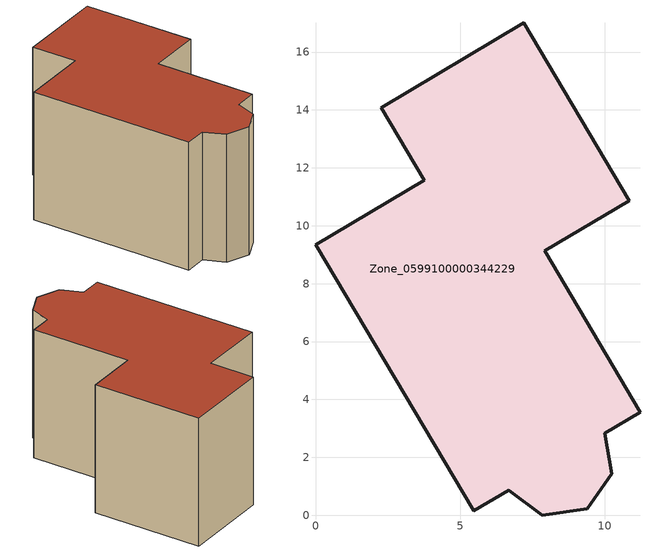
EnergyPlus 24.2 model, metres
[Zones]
Zone_0599100000344229
 floor ground (C_G): 7.2,17.01 10.84,10.87 7.91,9.13 11.21,3.56 9.99,2.83 10.23,1.44 9.38,0.23 7.83,0 6.68,0.86 5.46,0.15 0,9.34 3.75,11.57 2.27,14.08 z0
 wall outside (C_F): 10.84,10.87 7.2,17.01 2.27,14.08 3.75,11.57 0,9.34 5.46,0.15 6.68,0.86 7.83,0 9.38,0.23 10.23,1.44 9.99,2.83 11.21,3.56 7.91,9.13 10.84,10.87 z0:8.5
 roof outside (C_R): 3.75,11.57 0,9.34 5.46,0.15 6.68,0.86 7.83,0 9.38,0.23 10.23,1.44 9.99,2.83 11.21,3.56 7.91,9.13 10.84,10.87 7.2,17.01 2.27,14.08 z8.5
[BUILDING]
Pand.0599100000344229: North Axis=0; Terrain=City; Loads Convergence Tolerance Value=0.04; Temperature Convergence Tolerance Value=0.4; Solar Distribution=FullExterior; Maximum Number of Warmup Days=25; Minimum Number of Warmup Days=1
[Site:Location]
Rotterdam.The.Hague.AP_ZH_NLD Design_Conditions: Latitude=51.96; Longitude=4.45; Time Zone=1; Elevation=-4.5
[SITE:GROUNDTEMPERATURE:BUILDINGSURFACE]
18, 18, 18, 18, 18, 18, 18, 18, 18, 18, 18, 18
[MATERIAL] Thermal Absorptance=0.9; Solar Absorptance=0.7; Visible Absorptance=0.7
Name | Roughness | Thickness | Conductivity | Density | Specific Heat
G.D.1992-2005 | MediumSmooth | 0.15 | 0.06 | 540 | 1210
F.D.1992-2005 | Rough | 0.3 | 0.12 | 1920 | 840
R.D.1992-2005 | MediumRough | 0.2 | 0.08 | 1500 | 1000
[CONSTRUCTION]
C_G: G.D.1992-2005
C_F: F.D.1992-2005
C_R: R.D.1992-2005
[ZONE]
Zone_0599100000344229: Type=1; Multiplier=1; Ceiling Height=Autocalculate; Volume=Autocalculate; Floor Area=autocalculate; Part of Total Floor Area=Yes
[ZONEINFILTRATION:DESIGNFLOWRATE]
Infil_Zone_0599100000344229: Zone or ZoneList or Space or SpaceList=Zone_0599100000344229; Schedule=AlwaysOn; Design Flow Rate Calculation Method=Flow/Area; Flow Rate per Floor Area=0.0021; Constant Term Coefficient=1; Temperature Term Coefficient=0; Velocity Term Coefficient=0; Velocity Squared Term Coefficient=0
[HVACTEMPLATE:ZONE:IDEALLOADSAIRSYSTEM]
Zone_0599100000344229: Maximum Heating Supply Air Temperature=50; Minimum Cooling Supply Air Temperature=13; Maximum Heating Supply Air Humidity Ratio=0.0156; Minimum Cooling Supply Air Humidity Ratio=0.0077; Heating Limit=NoLimit; Cooling Limit=NoLimit; Dehumidification Control Type=ConstantSensibleHeatRatio; Cooling Sensible Heat Ratio=0.7; Dehumidification Setpoint=60; Humidification Control Type=None; Humidification Setpoint=30; Outdoor Air Method=None; Outdoor Air Flow Rate per Person=0.00944; Outdoor Air Flow Rate per Zone Floor Area=0; Outdoor Air Flow Rate per Zone=0; Demand Controlled Ventilation Type=None; Outdoor Air Economizer Type=NoEconomizer; Heat Recovery Type=None; Sensible Heat Recovery Effectiveness=0.7; Latent Heat Recovery Effectiveness=0.65
[ZONECONTROL:THERMOSTAT]
ThermostatControl_Zone_0599100000344229: Zone or ZoneList=Zone_0599100000344229; Control Type Schedule=DualSetpointControlType; Control 1=Thermostat_Zone_0599100000344229; Temperature Difference Between Cutout And Setpoint=0
[THERMOSTATSETPOINT:DUALSETPOINT]
Thermostat_Zone_0599100000344229: Heating Setpoint Temperature Schedule=HeatingSetpoint_Zone_0599100000344229; Cooling Setpoint Temperature Schedule=CoolingSetpoint_Zone_0599100000344229
[SCHEDULE:COMPACT]
HeatingSetpoint_Zone_0599100000344229: Through: 12/31, For: AllDays, Until: 24:00, 21
CoolingSetpoint_Zone_0599100000344229: Through: 12/31, For: AllDays, Until: 24:00, 24
DualSetpointControlType: Through: 12/31, For: AllDays, Until: 24:00, 4
AlwaysOn: Through: 12/31, For: AllDays, Until: 24:00, 1
